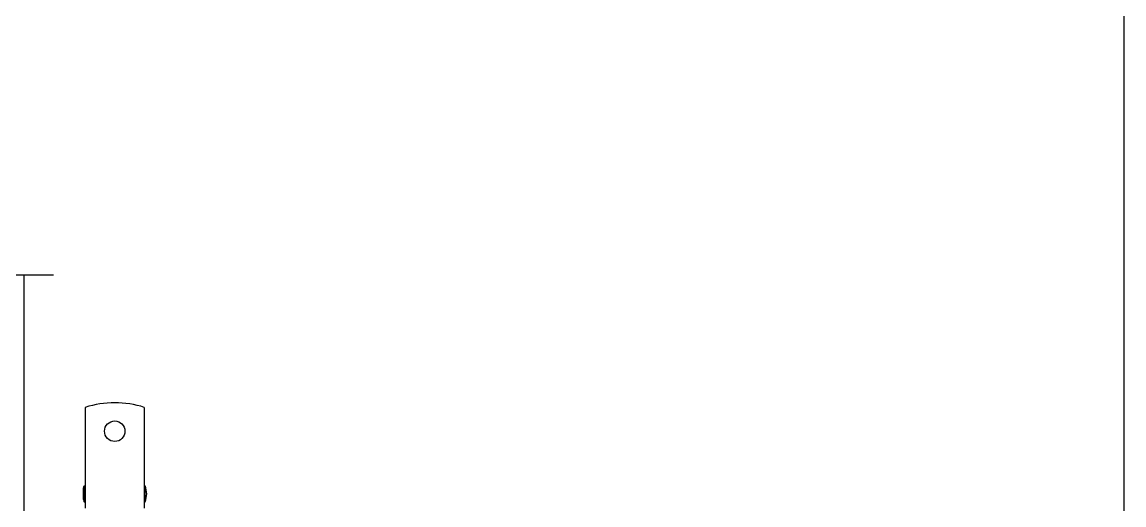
# Model space of a CAD drawing. Extents: x 1680110 to 2699828, y 269661 to 891349.
# Drawn here: x 2394050 to 2398460, y 719854 to 721784 of the extents above; entities that cross this region are included whole.
import ezdxf

# ---------------------------------------------------------------- set-up
doc = ezdxf.new("R2010")
doc.units = 0
doc.header["$LTSCALE"] = 1000
doc.header["$MEASUREMENT"] = 0
doc.layers.add('02___PRT_ALL_AXES', color=7, linetype='Continuous')
doc.layers.add('11122', color=7, linetype='Continuous')

msp = doc.modelspace()

# ---------------------------------------------------------------- linework, layer by layer
at = {"color": 7, "linetype": 'Continuous'}
for p, q in [((2393464.9, 720773.3), (2394175.2, 720773.3)), ((2394056.3, 720773.3), (2394056.3, 717130.7)), ((2394302.2, 720243.8), (2394302.2, 719841.2)), ((2394539, 719841.2), (2394539, 720243.8)), ((2394298.6, 719930), (2394302.2, 719930)), ((2394539, 719930), (2394542.6, 719930)), ((2394298.6, 719866.2), (2394302.2, 719866.2)), ((2394539, 719866.2), (2394542.6, 719866.2))]:
    msp.add_line(p, q, dxfattribs=at)
msp.add_arc((2394420.6, 719867.5), 394.5, 72.5364, 107.4636, dxfattribs=at)
at = {"layer": '02___PRT_ALL_AXES', "color": 7, "linetype": 'Continuous'}
for p, q in [((2394295.7, 719920.9), (2394298.6, 719930)), ((2394295.7, 719875.3), (2394295.7, 719920.9)), ((2394298.6, 719866.2), (2394298.6, 719930)), ((2394298.6, 719930), (2394302.2, 719930)), ((2394539, 719930), (2394542.6, 719930)), ((2394542.6, 719866.2), (2394542.6, 719930)), ((2394295.7, 719875.3), (2394298.6, 719866.2)), ((2394298.6, 719866.2), (2394302.2, 719866.2)), ((2394539, 719866.2), (2394542.6, 719866.2))]:
    msp.add_line(p, q, dxfattribs=at)
msp.add_circle((2394420.6, 720148.5), 41, dxfattribs=at)
for centre, start, end in [((2394383.9, 719898.1), 159.5127, 165.5225), ((2394457.3, 719898.1), 339.5127, 20.4873), ((2394383.9, 719898.1), 194.4775, 200.4873)]:
    msp.add_arc(centre, 91.1, start, end, dxfattribs=at)
at = {"layer": '11122'}
msp.add_lwpolyline([(2389560.7, 726263.9), (2398459.8, 726263.9), (2398459.8, 715237.1), (2389560.7, 715237.1)], close=True, dxfattribs=at)

doc.saveas('drawing.dxf')
